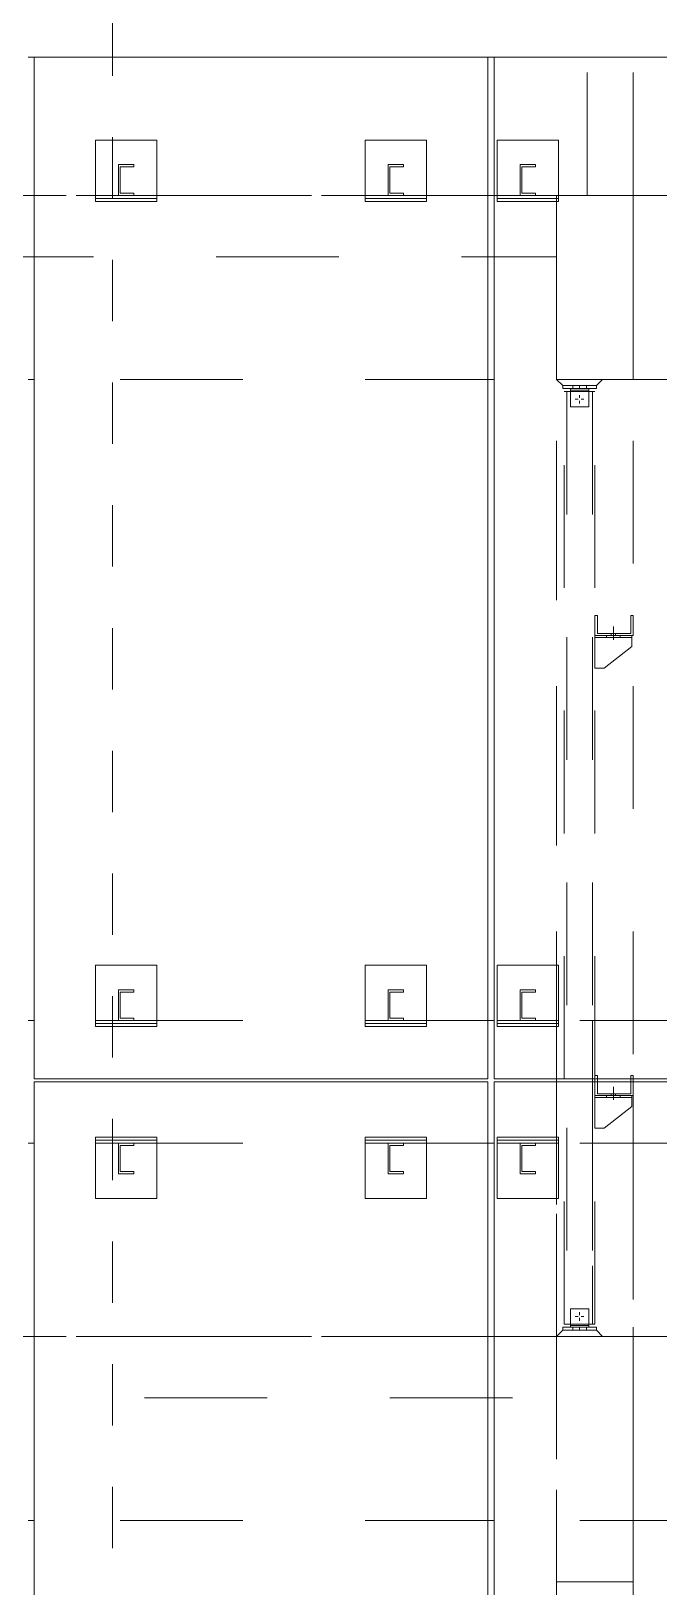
# Model space of a CAD drawing. Header units: millimetres. Extents: x 652937 to 1670132, y 1473552 to 2851037.
# Drawn here: x 663515.56 to 663517.61, y 1524532.7 to 1524537.78 of the extents above; entities that cross this region are included whole.
import ezdxf

# ---------------------------------------------------------------- set-up
doc = ezdxf.new("R2010")
doc.units = ezdxf.units.MM
for name, pattern in [('XKITLINE00', [0]), ('XKITLINE01', [4, 1, -1, 1, -1]), ('XKITLINE02', [4, 2, -2])]:
    doc.linetypes.add(name, pattern=pattern)
for name, color, linetype, lineweight in [('Bolt', 7, 'Continuous', 0), ('Part', 7, 'Continuous', 0), ('S-GRID', 7, 'Continuous', 9)]:
    doc.layers.add(name, color=color, linetype=linetype, lineweight=lineweight)

# ---------------------------------------------------------------- blocks, each defined once
blk = doc.blocks.new('*A24823555')
at = {"layer": 'S-GRID', "color": 7, "linetype": 'XKITLINE01', "lineweight": 0}
blk.add_line((139.952037, 47.972868), (282.742408, 47.972868), dxfattribs=at)
blk = doc.blocks.new('*A24863559')
at = {"layer": 'S-GRID', "color": 7, "linetype": 'XKITLINE01', "lineweight": 0}
blk.add_line((139.952037, 66.572868), (282.742408, 66.572868), dxfattribs=at)
blk = doc.blocks.new('*A25063579')
at = {"layer": 'Part', "color": 7, "linetype": 'XKITLINE02', "lineweight": 0}
for p, q in [((209.787359, 31.472868), (209.787359, 47.972868)), ((209.787359, 47.972868), (209.787361, 47.972868)), ((209.787359, 47.972868), (211.037361, 47.972868)), ((209.787361, 47.972868), (209.787361, 37.222868)), ((211.037359, 47.972868), (211.037359, 31.472868)), ((211.037361, 47.972868), (211.037361, 37.222868)), ((209.787361, 37.122868), (209.787361, 31.472868)), ((211.037361, 37.122868), (211.037361, 31.472868)), ((209.787361, 31.472868), (209.787359, 31.472868)), ((209.787359, 31.472868), (211.037361, 31.472868))]:
    blk.add_line(p, q, dxfattribs=at)
at = {"layer": 'Part', "color": 7, "linetype": 'XKITLINE00', "lineweight": 0}
for p, q in [((209.787361, 37.222868), (209.787361, 37.122868)), ((211.037361, 37.222868), (211.037361, 37.122868))]:
    blk.add_line(p, q, dxfattribs=at)
blk = doc.blocks.new('*A25163589')
at = {"layer": 'S-GRID', "color": 7, "linetype": 'XKITLINE01', "lineweight": 0}
blk.add_line((202.542339, -15.480012), (202.542339, 86.572868), dxfattribs=at)
blk = doc.blocks.new('*A25203593')
at = {"layer": 'Part', "color": 7, "linetype": 'XKITLINE00', "lineweight": 0}
for p, q in [((201.26736, 68.822868), (201.267361, 68.822868)), ((201.267361, 68.822868), (208.667361, 68.822868)), ((201.267361, 68.822868), (201.267361, 52.172868)), ((208.667361, 68.822868), (208.667361, 52.172868)), ((201.267361, 52.172868), (201.26736, 52.172868)), ((201.26736, 52.122868), (201.267361, 52.122868)), ((208.667361, 52.172868), (201.267361, 52.172868)), ((201.267361, 52.122868), (208.667361, 52.122868)), ((201.267361, 52.122868), (201.267361, 37.222868)), ((208.667361, 52.122868), (208.667361, 37.222868))]:
    blk.add_line(p, q, dxfattribs=at)
at = {"layer": 'Part', "color": 7, "linetype": 'XKITLINE02', "lineweight": 0}
for p, q in [((201.267361, 68.822868), (201.26736, 68.822868)), ((201.26736, 68.822868), (201.26736, 52.172868)), ((208.66736, 52.172868), (208.66736, 68.822868)), ((201.267361, 52.172868), (201.26736, 52.172868)), ((201.267361, 52.122868), (201.26736, 52.122868)), ((201.26736, 52.122868), (201.26736, 37.222868)), ((208.66736, 37.222868), (208.66736, 52.122868))]:
    blk.add_line(p, q, dxfattribs=at)
blk = doc.blocks.new('*A25213594')
at = {"layer": 'Part', "color": 7, "linetype": 'XKITLINE00', "lineweight": 0}
for p, q in [((208.76736, 68.822868), (208.767361, 68.822868)), ((208.767361, 68.822868), (216.167361, 68.822868)), ((208.767361, 68.822868), (208.767361, 52.172868)), ((208.767361, 52.172868), (208.76736, 52.172868)), ((208.76736, 52.122868), (208.767361, 52.122868)), ((216.167361, 52.172868), (208.767361, 52.172868)), ((208.767361, 52.122868), (216.167361, 52.122868)), ((208.767361, 52.122868), (208.767361, 37.222868))]:
    blk.add_line(p, q, dxfattribs=at)
at = {"layer": 'Part', "color": 7, "linetype": 'XKITLINE02', "lineweight": 0}
for p, q in [((208.767361, 68.822868), (208.76736, 68.822868)), ((208.76736, 68.822868), (208.76736, 52.172868)), ((208.767361, 52.172868), (208.76736, 52.172868)), ((208.767361, 52.122868), (208.76736, 52.122868)), ((208.76736, 52.122868), (208.76736, 37.222868))]:
    blk.add_line(p, q, dxfattribs=at)
blk = doc.blocks.new('*A28003873')
at = {"layer": 'Part', "color": 7, "linetype": 'XKITLINE00', "lineweight": 0}
for p, q in [((201.267361, 47.972868), (201.167361, 47.972868)), ((208.767361, 47.972868), (208.667361, 47.972868)), ((201.267361, 44.972868), (201.167361, 44.972868)), ((208.767361, 44.972868), (208.667361, 44.972868))]:
    blk.add_line(p, q, dxfattribs=at)
at = {"layer": 'Part', "color": 7, "linetype": 'XKITLINE02', "lineweight": 0}
for p, q in [((208.667361, 47.972868), (201.267361, 47.972868)), ((216.167361, 47.972868), (208.767361, 47.972868)), ((208.667361, 44.972868), (201.267361, 44.972868)), ((216.167361, 44.972868), (208.767361, 44.972868))]:
    blk.add_line(p, q, dxfattribs=at)
blk = doc.blocks.new('*A28023875')
at = {"layer": 'Part', "color": 7, "linetype": 'XKITLINE00', "lineweight": 0}
for p, q in [((201.267361, 53.122868), (201.167361, 53.122868)), ((208.767361, 53.122868), (208.667361, 53.122868)), ((201.267361, 51.122868), (201.167361, 51.122868)), ((208.767361, 51.122868), (208.667361, 51.122868))]:
    blk.add_line(p, q, dxfattribs=at)
at = {"layer": 'Part', "color": 7, "linetype": 'XKITLINE02', "lineweight": 0}
for p, q in [((208.667361, 53.122868), (201.267361, 53.122868)), ((216.167361, 53.122868), (208.767361, 53.122868)), ((208.667361, 51.122868), (201.267361, 51.122868)), ((216.167361, 51.122868), (208.767361, 51.122868))]:
    blk.add_line(p, q, dxfattribs=at)
blk = doc.blocks.new('*A28033876')
at = {"layer": 'Part', "color": 7, "linetype": 'XKITLINE00', "lineweight": 0}
for p, q in [((201.267361, 66.572868), (201.167361, 66.572868)), ((208.767361, 66.572868), (208.667361, 66.572868)), ((201.267361, 63.572868), (201.167361, 63.572868)), ((208.767361, 63.572868), (208.667361, 63.572868))]:
    blk.add_line(p, q, dxfattribs=at)
at = {"layer": 'Part', "color": 7, "linetype": 'XKITLINE02', "lineweight": 0}
for p, q in [((208.667361, 66.572868), (201.267361, 66.572868)), ((216.167361, 66.572868), (208.767361, 66.572868)), ((208.667361, 63.572868), (201.267361, 63.572868)), ((216.167361, 63.572868), (208.767361, 63.572868))]:
    blk.add_line(p, q, dxfattribs=at)
blk = doc.blocks.new('*A28133886')
at = {"layer": 'Part', "color": 7, "linetype": 'XKITLINE02', "lineweight": 0}
for p, q in [((209.78736, 66.572868), (152.23736, 66.572868)), ((209.78736, 65.572868), (209.78736, 66.572868)), ((152.23736, 65.572868), (209.78736, 65.572868))]:
    blk.add_line(p, q, dxfattribs=at)
blk = doc.blocks.new('*A28143887')
at = {"layer": 'Part', "color": 7, "linetype": 'XKITLINE00', "lineweight": 0}
for p, q in [((201.267361, 68.822868), (201.167361, 68.822868)), ((208.767361, 68.822868), (208.667361, 68.822868)), ((201.267361, 66.572868), (201.167361, 66.572868)), ((208.767361, 66.572868), (208.667361, 66.572868))]:
    blk.add_line(p, q, dxfattribs=at)
at = {"layer": 'Part', "color": 7, "linetype": 'XKITLINE02', "lineweight": 0}
for p, q in [((208.667361, 68.822868), (201.267361, 68.822868)), ((211.037341, 68.822868), (208.767361, 68.822868)), ((210.28734, 66.572868), (210.28734, 68.822868)), ((211.037341, 66.572868), (211.037341, 68.822868)), ((208.667361, 66.572868), (201.267361, 66.572868)), ((211.037341, 66.572868), (208.767361, 66.572868))]:
    blk.add_line(p, q, dxfattribs=at)
blk = doc.blocks.new('*A28213894')
at = {"layer": 'Part', "color": 7, "linetype": 'XKITLINE02', "lineweight": 0}
for p, q in [((211.037337, 66.572868), (209.787336, 66.572868)), ((209.787337, 63.572868), (209.787337, 66.572868)), ((211.037337, 63.572868), (211.037337, 66.572868)), ((209.787336, 63.572868), (211.037337, 63.572868))]:
    blk.add_line(p, q, dxfattribs=at)
blk = doc.blocks.new('*A28223895')
at = {"layer": 'Part', "color": 7, "linetype": 'XKITLINE02', "lineweight": 0}
for p, q in [((209.787359, 47.972868), (209.787359, 66.572868)), ((209.787359, 66.572868), (209.787361, 66.572868)), ((209.787359, 66.572868), (211.037361, 66.572868)), ((209.787361, 66.572868), (209.787361, 52.172868)), ((211.037359, 66.572868), (211.037359, 47.972868)), ((211.037361, 66.572868), (211.037361, 52.172868)), ((209.787361, 52.122868), (209.787361, 47.972868)), ((211.037361, 52.122868), (211.037361, 47.972868)), ((209.787361, 47.972868), (209.787359, 47.972868)), ((209.787359, 47.972868), (211.037361, 47.972868))]:
    blk.add_line(p, q, dxfattribs=at)
at = {"layer": 'Part', "color": 7, "linetype": 'XKITLINE00', "lineweight": 0}
for p, q in [((209.787361, 52.172868), (209.787361, 52.122868)), ((211.037361, 52.172868), (211.037361, 52.122868))]:
    blk.add_line(p, q, dxfattribs=at)
blk = doc.blocks.new('*A28443917')
at = {"layer": 'Part', "color": 7, "linetype": 'XKITLINE02', "lineweight": 0}
for p, q in [((203.267392, 54.022868), (202.26739, 54.022868)), ((202.26739, 54.022868), (202.26739, 53.022868)), ((202.267392, 53.022868), (202.267392, 54.022868)), ((203.26739, 53.022868), (203.26739, 54.022868)), ((203.267392, 53.022868), (203.267392, 54.022868)), ((202.26739, 53.022868), (203.267392, 53.022868))]:
    blk.add_line(p, q, dxfattribs=at)
blk = doc.blocks.new('*A28453918')
at = {"layer": 'Part', "color": 7, "linetype": 'XKITLINE02', "lineweight": 0}
for p, q in [((202.892407, 53.622868), (202.642407, 53.622868)), ((202.642407, 53.122868), (202.642407, 53.622868)), ((202.642407, 53.122868), (202.642407, 53.622868)), ((202.892407, 53.585368), (202.667407, 53.585368)), ((202.667407, 53.585368), (202.667407, 53.160368)), ((202.667407, 53.160368), (202.667407, 53.585368)), ((202.892407, 53.585368), (202.892407, 53.622868)), ((202.892407, 53.585368), (202.892407, 53.622868)), ((202.892407, 53.122868), (202.642407, 53.122868)), ((202.667407, 53.160368), (202.892407, 53.160368)), ((202.892407, 53.122868), (202.892407, 53.160368)), ((202.892407, 53.122868), (202.892407, 53.160368))]:
    blk.add_line(p, q, dxfattribs=at)
blk = doc.blocks.new('*A28463919')
at = {"layer": 'Part', "color": 7, "linetype": 'XKITLINE02', "lineweight": 0}
for p, q in [((203.267407, 53.122868), (202.267406, 53.122868)), ((202.267406, 53.122868), (202.267406, 53.072868)), ((202.267406, 53.072868), (203.267407, 53.072868)), ((202.267407, 53.122868), (202.267407, 53.072868)), ((203.267406, 53.122868), (203.267407, 53.122868)), ((203.267406, 53.122868), (203.267406, 53.072868)), ((203.267406, 53.072868), (203.267407, 53.072868)), ((203.267407, 53.072868), (203.267407, 53.122868))]:
    blk.add_line(p, q, dxfattribs=at)
blk = doc.blocks.new('*A28473920')
at = {"layer": 'Part', "color": 7, "linetype": 'XKITLINE02', "lineweight": 0}
for p, q in [((207.667392, 54.022868), (206.66739, 54.022868)), ((206.66739, 54.022868), (206.66739, 53.022868)), ((206.667392, 53.022868), (206.667392, 54.022868)), ((207.66739, 53.022868), (207.66739, 54.022868)), ((207.667392, 53.022868), (207.667392, 54.022868)), ((206.66739, 53.022868), (207.667392, 53.022868))]:
    blk.add_line(p, q, dxfattribs=at)
blk = doc.blocks.new('*A28483921')
at = {"layer": 'Part', "color": 7, "linetype": 'XKITLINE02', "lineweight": 0}
for p, q in [((207.292407, 53.622868), (207.042407, 53.622868)), ((207.042407, 53.122868), (207.042407, 53.622868)), ((207.042407, 53.122868), (207.042407, 53.622868)), ((207.292407, 53.585368), (207.067407, 53.585368)), ((207.067407, 53.585368), (207.067407, 53.160368)), ((207.067407, 53.160368), (207.067407, 53.585368)), ((207.292407, 53.585368), (207.292407, 53.622868)), ((207.292407, 53.585368), (207.292407, 53.622868)), ((207.292407, 53.122868), (207.042407, 53.122868)), ((207.067407, 53.160368), (207.292407, 53.160368)), ((207.292407, 53.122868), (207.292407, 53.160368)), ((207.292407, 53.122868), (207.292407, 53.160368))]:
    blk.add_line(p, q, dxfattribs=at)
blk = doc.blocks.new('*A28493922')
at = {"layer": 'Part', "color": 7, "linetype": 'XKITLINE02', "lineweight": 0}
for p, q in [((207.667407, 53.122868), (206.667406, 53.122868)), ((206.667406, 53.122868), (206.667406, 53.072868)), ((206.667406, 53.072868), (207.667407, 53.072868)), ((206.667407, 53.122868), (206.667407, 53.072868)), ((207.667406, 53.122868), (207.667407, 53.122868)), ((207.667406, 53.122868), (207.667406, 53.072868)), ((207.667406, 53.072868), (207.667407, 53.072868)), ((207.667407, 53.072868), (207.667407, 53.122868))]:
    blk.add_line(p, q, dxfattribs=at)
blk = doc.blocks.new('*A28503923')
at = {"layer": 'Part', "color": 7, "linetype": 'XKITLINE02', "lineweight": 0}
for p, q in [((209.817392, 54.022868), (208.81739, 54.022868)), ((208.81739, 54.022868), (208.81739, 53.022868)), ((208.817392, 53.022868), (208.817392, 54.022868)), ((209.81739, 53.022868), (209.81739, 54.022868)), ((209.817392, 53.022868), (209.817392, 54.022868)), ((208.81739, 53.022868), (209.817392, 53.022868))]:
    blk.add_line(p, q, dxfattribs=at)
blk = doc.blocks.new('*A28513924')
at = {"layer": 'Part', "color": 7, "linetype": 'XKITLINE02', "lineweight": 0}
for p, q in [((209.442407, 53.622868), (209.192407, 53.622868)), ((209.192407, 53.122868), (209.192407, 53.622868)), ((209.192407, 53.122868), (209.192407, 53.622868)), ((209.442407, 53.585368), (209.217407, 53.585368)), ((209.217407, 53.585368), (209.217407, 53.160368)), ((209.217407, 53.160368), (209.217407, 53.585368)), ((209.442407, 53.585368), (209.442407, 53.622868)), ((209.442407, 53.585368), (209.442407, 53.622868)), ((209.442407, 53.122868), (209.192407, 53.122868)), ((209.217407, 53.160368), (209.442407, 53.160368)), ((209.442407, 53.122868), (209.442407, 53.160368)), ((209.442407, 53.122868), (209.442407, 53.160368))]:
    blk.add_line(p, q, dxfattribs=at)
blk = doc.blocks.new('*A28523925')
at = {"layer": 'Part', "color": 7, "linetype": 'XKITLINE02', "lineweight": 0}
for p, q in [((209.817407, 53.122868), (208.817406, 53.122868)), ((208.817406, 53.122868), (208.817406, 53.072868)), ((208.817406, 53.072868), (209.817407, 53.072868)), ((208.817407, 53.122868), (208.817407, 53.072868)), ((209.817406, 53.122868), (209.817407, 53.122868)), ((209.817406, 53.122868), (209.817406, 53.072868)), ((209.817406, 53.072868), (209.817407, 53.072868)), ((209.817407, 53.072868), (209.817407, 53.122868))]:
    blk.add_line(p, q, dxfattribs=at)
blk = doc.blocks.new('*A29894062')
at = {"layer": 'Part', "color": 7, "linetype": 'XKITLINE02', "lineweight": 0}
for p, q in [((209.787338, 47.972868), (187.068397, 47.972868)), ((187.0684, 46.972868), (187.0684, 47.972868)), ((209.787338, 46.972868), (209.787338, 47.972868)), ((187.068397, 46.972868), (209.787338, 46.972868))]:
    blk.add_line(p, q, dxfattribs=at)
blk = doc.blocks.new('*A30074080')
at = {"layer": 'Part', "color": 7, "linetype": 'XKITLINE02', "lineweight": 0}
for p, q in [((203.267392, 51.222868), (202.26739, 51.222868)), ((202.26739, 51.222868), (202.26739, 50.222868)), ((202.267392, 50.222868), (202.267392, 51.222868)), ((203.26739, 50.222868), (203.26739, 51.222868)), ((203.267392, 50.222868), (203.267392, 51.222868)), ((202.26739, 50.222868), (203.267392, 50.222868))]:
    blk.add_line(p, q, dxfattribs=at)
blk = doc.blocks.new('*A30084081')
at = {"layer": 'Part', "color": 7, "linetype": 'XKITLINE02', "lineweight": 0}
for p, q in [((203.267407, 51.172868), (202.267406, 51.172868)), ((202.267406, 51.172868), (202.267406, 51.122868)), ((202.267406, 51.122868), (203.267407, 51.122868)), ((202.267407, 51.172868), (202.267407, 51.122868)), ((203.267406, 51.172868), (203.267407, 51.172868)), ((203.267406, 51.172868), (203.267406, 51.122868)), ((203.267406, 51.122868), (203.267407, 51.122868)), ((203.267407, 51.122868), (203.267407, 51.172868))]:
    blk.add_line(p, q, dxfattribs=at)
blk = doc.blocks.new('*A30094082')
at = {"layer": 'Part', "color": 7, "linetype": 'XKITLINE02', "lineweight": 0}
for p, q in [((202.892407, 51.122868), (202.642407, 51.122868)), ((202.642407, 50.622868), (202.642407, 51.122868)), ((202.642407, 50.622868), (202.642407, 51.122868)), ((202.892407, 51.085368), (202.667407, 51.085368)), ((202.667407, 51.085368), (202.667407, 50.660368)), ((202.667407, 50.660368), (202.667407, 51.085368)), ((202.892407, 51.085368), (202.892407, 51.122868)), ((202.892407, 51.085368), (202.892407, 51.122868)), ((202.892407, 50.622868), (202.642407, 50.622868)), ((202.667407, 50.660368), (202.892407, 50.660368)), ((202.892407, 50.622868), (202.892407, 50.660368)), ((202.892407, 50.622868), (202.892407, 50.660368))]:
    blk.add_line(p, q, dxfattribs=at)
blk = doc.blocks.new('*A30104083')
at = {"layer": 'Part', "color": 7, "linetype": 'XKITLINE02', "lineweight": 0}
for p, q in [((207.667392, 51.222868), (206.66739, 51.222868)), ((206.66739, 51.222868), (206.66739, 50.222868)), ((206.667392, 50.222868), (206.667392, 51.222868)), ((207.66739, 50.222868), (207.66739, 51.222868)), ((207.667392, 50.222868), (207.667392, 51.222868)), ((206.66739, 50.222868), (207.667392, 50.222868))]:
    blk.add_line(p, q, dxfattribs=at)
blk = doc.blocks.new('*A30114084')
at = {"layer": 'Part', "color": 7, "linetype": 'XKITLINE02', "lineweight": 0}
for p, q in [((207.667407, 51.172868), (206.667406, 51.172868)), ((206.667406, 51.172868), (206.667406, 51.122868)), ((206.667406, 51.122868), (207.667407, 51.122868)), ((206.667407, 51.172868), (206.667407, 51.122868)), ((207.667406, 51.172868), (207.667407, 51.172868)), ((207.667406, 51.172868), (207.667406, 51.122868)), ((207.667406, 51.122868), (207.667407, 51.122868)), ((207.667407, 51.122868), (207.667407, 51.172868))]:
    blk.add_line(p, q, dxfattribs=at)
blk = doc.blocks.new('*A30124085')
at = {"layer": 'Part', "color": 7, "linetype": 'XKITLINE02', "lineweight": 0}
for p, q in [((207.292407, 51.122868), (207.042407, 51.122868)), ((207.042407, 50.622868), (207.042407, 51.122868)), ((207.042407, 50.622868), (207.042407, 51.122868)), ((207.292407, 51.085368), (207.067407, 51.085368)), ((207.067407, 51.085368), (207.067407, 50.660368)), ((207.067407, 50.660368), (207.067407, 51.085368)), ((207.292407, 51.085368), (207.292407, 51.122868)), ((207.292407, 51.085368), (207.292407, 51.122868)), ((207.292407, 50.622868), (207.042407, 50.622868)), ((207.067407, 50.660368), (207.292407, 50.660368)), ((207.292407, 50.622868), (207.292407, 50.660368)), ((207.292407, 50.622868), (207.292407, 50.660368))]:
    blk.add_line(p, q, dxfattribs=at)
blk = doc.blocks.new('*A30134086')
at = {"layer": 'Part', "color": 7, "linetype": 'XKITLINE02', "lineweight": 0}
for p, q in [((209.817392, 51.222868), (208.81739, 51.222868)), ((208.81739, 51.222868), (208.81739, 50.222868)), ((208.817392, 50.222868), (208.817392, 51.222868)), ((209.81739, 50.222868), (209.81739, 51.222868)), ((209.817392, 50.222868), (209.817392, 51.222868)), ((208.81739, 50.222868), (209.817392, 50.222868))]:
    blk.add_line(p, q, dxfattribs=at)
blk = doc.blocks.new('*A30144087')
at = {"layer": 'Part', "color": 7, "linetype": 'XKITLINE02', "lineweight": 0}
for p, q in [((209.817407, 51.172868), (208.817406, 51.172868)), ((208.817406, 51.172868), (208.817406, 51.122868)), ((208.817406, 51.122868), (209.817407, 51.122868)), ((208.817407, 51.172868), (208.817407, 51.122868)), ((209.817406, 51.172868), (209.817407, 51.172868)), ((209.817406, 51.172868), (209.817406, 51.122868)), ((209.817406, 51.122868), (209.817407, 51.122868)), ((209.817407, 51.122868), (209.817407, 51.172868))]:
    blk.add_line(p, q, dxfattribs=at)
blk = doc.blocks.new('*A30154088')
at = {"layer": 'Part', "color": 7, "linetype": 'XKITLINE02', "lineweight": 0}
for p, q in [((209.442407, 51.122868), (209.192407, 51.122868)), ((209.192407, 50.622868), (209.192407, 51.122868)), ((209.192407, 50.622868), (209.192407, 51.122868)), ((209.442407, 51.085368), (209.217407, 51.085368)), ((209.217407, 51.085368), (209.217407, 50.660368)), ((209.217407, 50.660368), (209.217407, 51.085368)), ((209.442407, 51.085368), (209.442407, 51.122868)), ((209.442407, 51.085368), (209.442407, 51.122868)), ((209.442407, 50.622868), (209.192407, 50.622868)), ((209.217407, 50.660368), (209.442407, 50.660368)), ((209.442407, 50.622868), (209.442407, 50.660368)), ((209.442407, 50.622868), (209.442407, 50.660368))]:
    blk.add_line(p, q, dxfattribs=at)
blk = doc.blocks.new('*A30234096')
at = {"layer": 'Part', "color": 7, "linetype": 'XKITLINE02', "lineweight": 0}
for p, q in [((210.451948, 59.722868), (210.411916, 59.722868)), ((210.411916, 59.722868), (210.411916, 59.397868)), ((210.451916, 59.427868), (210.451916, 59.722868)), ((211.036948, 59.722868), (210.996916, 59.722868)), ((210.996916, 59.722868), (210.996916, 59.427868)), ((211.036916, 59.397868), (211.036916, 59.722868)), ((210.411916, 59.397868), (211.036948, 59.397868)), ((210.996948, 59.427868), (210.451916, 59.427868))]:
    blk.add_line(p, q, dxfattribs=at)
blk = doc.blocks.new('*A30244097')
at = {"layer": 'Part', "color": 7, "linetype": 'XKITLINE02', "lineweight": 0}
for p, q in [((210.451948, 52.222868), (210.411916, 52.222868)), ((210.411916, 52.222868), (210.411916, 51.897868)), ((210.451916, 51.927868), (210.451916, 52.222868)), ((211.036948, 52.222868), (210.996916, 52.222868)), ((210.996916, 52.222868), (210.996916, 51.927868)), ((211.036916, 51.897868), (211.036916, 52.222868)), ((210.411916, 51.897868), (211.036948, 51.897868)), ((210.996948, 51.927868), (210.451916, 51.927868))]:
    blk.add_line(p, q, dxfattribs=at)
blk = doc.blocks.new('*A30264099')
at = {"layer": 'Part', "color": 7, "linetype": 'XKITLINE02', "lineweight": 0}
for p, q in [((210.372007, 63.372868), (209.912007, 63.372868)), ((209.912007, 48.172868), (209.912007, 63.372868)), ((209.952007, 63.372868), (209.952007, 48.172868)), ((210.412007, 63.372868), (210.372007, 63.372868)), ((210.372007, 63.372868), (210.372007, 48.172868)), ((210.412007, 48.172868), (210.412007, 63.372868)), ((210.372007, 53.122868), (210.372007, 48.172868)), ((210.372007, 48.172868), (209.912007, 48.172868)), ((210.372007, 48.172868), (210.412007, 48.172868))]:
    blk.add_line(p, q, dxfattribs=at)
blk = doc.blocks.new('*A30274100')
at = {"layer": 'Part', "color": 7, "linetype": 'XKITLINE02', "lineweight": 0}
for p, q in [((211.011947, 59.367868), (210.411947, 59.367868)), ((210.411947, 59.367868), (210.411947, 58.867868)), ((210.411947, 58.867868), (210.411947, 59.367868)), ((211.011947, 59.217868), (211.011947, 59.367868)), ((211.011947, 59.217868), (211.011947, 59.367868)), ((210.561947, 58.867868), (211.011947, 59.217868)), ((210.411947, 58.867868), (210.561947, 58.867868))]:
    blk.add_line(p, q, dxfattribs=at)
blk = doc.blocks.new('*A30284101')
at = {"layer": 'Part', "color": 7, "linetype": 'XKITLINE02', "lineweight": 0}
for p, q in [((210.411947, 51.897868), (210.411947, 51.867868)), ((211.011947, 51.897868), (210.411947, 51.897868)), ((210.411947, 51.867868), (211.011947, 51.867868)), ((211.011947, 51.867868), (211.011947, 51.897868))]:
    blk.add_line(p, q, dxfattribs=at)
blk = doc.blocks.new('*A30294102')
at = {"layer": 'Part', "color": 7, "linetype": 'XKITLINE02', "lineweight": 0}
for p, q in [((211.011947, 51.867868), (210.411947, 51.867868)), ((210.411947, 51.867868), (210.411947, 51.367868)), ((210.411947, 51.367868), (210.411947, 51.867868)), ((211.011947, 51.717868), (211.011947, 51.867868)), ((211.011947, 51.717868), (211.011947, 51.867868)), ((210.561947, 51.367868), (211.011947, 51.717868)), ((210.411947, 51.367868), (210.561947, 51.367868))]:
    blk.add_line(p, q, dxfattribs=at)
blk = doc.blocks.new('*A30304103')
at = {"layer": 'Bolt', "color": 7, "linetype": 'XKITLINE02', "lineweight": 0}
for p, q in [((210.711947, 51.828268), (210.711947, 52.042868)), ((210.601947, 51.867868), (210.601947, 51.897868)), ((210.676947, 51.897868), (210.676947, 51.927868)), ((210.746947, 51.897868), (210.746947, 51.927868)), ((210.821947, 51.867868), (210.821947, 51.897868))]:
    blk.add_line(p, q, dxfattribs=at)
blk = doc.blocks.new('*A30314104')
at = {"layer": 'Part', "color": 7, "linetype": 'XKITLINE02', "lineweight": 0}
for p, q in [((210.537008, 63.572868), (209.787007, 63.572868)), ((209.887008, 63.472868), (209.787008, 63.572868)), ((210.437008, 63.472868), (209.887007, 63.472868)), ((210.437007, 63.472868), (210.437008, 63.472868)), ((210.437008, 63.472868), (210.537008, 63.572868))]:
    blk.add_line(p, q, dxfattribs=at)
blk = doc.blocks.new('*A30324105')
at = {"layer": 'Bolt', "color": 7, "linetype": 'XKITLINE00', "lineweight": 0}
for p, q in [((210.092007, 63.247868), (210.138627, 63.247868)), ((210.162007, 63.317868), (210.162007, 63.271248)), ((210.162007, 63.177868), (210.162007, 63.224488)), ((210.232007, 63.247868), (210.185387, 63.247868))]:
    blk.add_line(p, q, dxfattribs=at)
blk = doc.blocks.new('*A30334106')
at = {"layer": 'Part', "color": 7, "linetype": 'XKITLINE02', "lineweight": 0}
for p, q in [((210.437008, 63.472868), (209.887007, 63.472868)), ((210.437008, 63.422868), (209.887007, 63.422868)), ((209.887008, 63.472868), (209.887008, 63.422868)), ((210.437007, 63.422868), (210.437008, 63.422868)), ((210.437008, 63.422868), (210.437008, 63.472868))]:
    blk.add_line(p, q, dxfattribs=at)
blk = doc.blocks.new('*A30344107')
at = {"layer": 'Part', "color": 7, "linetype": 'XKITLINE02', "lineweight": 0}
for p, q in [((210.012007, 63.122868), (210.012007, 63.422868)), ((210.012007, 63.422868), (210.312007, 63.422868)), ((210.312007, 63.422868), (210.312007, 63.122868)), ((210.312007, 63.397868), (210.012007, 63.397868)), ((210.312007, 63.122868), (210.312007, 63.397868)), ((210.012007, 63.122868), (210.312007, 63.122868))]:
    blk.add_line(p, q, dxfattribs=at)
blk = doc.blocks.new('*A30354108')
at = {"layer": 'Bolt', "color": 7, "linetype": 'XKITLINE02', "lineweight": 0}
for p, q in [((210.052007, 63.472868), (210.052007, 63.422868)), ((210.162007, 63.472868), (210.162007, 63.422868)), ((210.272007, 63.472868), (210.272007, 63.422868))]:
    blk.add_line(p, q, dxfattribs=at)
blk = doc.blocks.new('*A30364109')
at = {"layer": 'Part', "color": 7, "linetype": 'XKITLINE02', "lineweight": 0}
for p, q in [((210.411947, 59.397868), (210.411947, 59.367868)), ((211.011947, 59.397868), (210.411947, 59.397868)), ((210.411947, 59.367868), (211.011947, 59.367868)), ((211.011947, 59.367868), (211.011947, 59.397868))]:
    blk.add_line(p, q, dxfattribs=at)
blk = doc.blocks.new('*A30374110')
at = {"layer": 'Bolt', "color": 7, "linetype": 'XKITLINE02', "lineweight": 0}
for p, q in [((210.601947, 59.367868), (210.601947, 59.397868)), ((210.676947, 59.397868), (210.676947, 59.427868)), ((210.711947, 59.328268), (210.711947, 59.542868)), ((210.746947, 59.397868), (210.746947, 59.427868)), ((210.821947, 59.367868), (210.821947, 59.397868))]:
    blk.add_line(p, q, dxfattribs=at)
blk = doc.blocks.new('*A30854158')
at = {"layer": 'Part', "color": 7, "linetype": 'XKITLINE02', "lineweight": 0}
for p, q in [((209.787336, 47.972868), (209.787337, 47.972868)), ((211.037337, 47.972868), (209.787337, 47.972868)), ((209.787337, 47.972868), (209.787337, 43.972868)), ((211.037336, 47.972868), (211.037337, 47.972868)), ((211.037337, 43.972868), (211.037337, 47.972868)), ((209.787336, 43.972868), (209.787337, 43.972868)), ((209.787337, 43.972868), (211.037337, 43.972868)), ((211.037336, 43.972868), (211.037337, 43.972868))]:
    blk.add_line(p, q, dxfattribs=at)
blk = doc.blocks.new('*A30864159')
at = {"layer": 'Part', "color": 7, "linetype": 'XKITLINE02', "lineweight": 0}
for p, q in [((209.787007, 47.972868), (210.537008, 47.972868)), ((209.787008, 47.972868), (209.887008, 48.072868)), ((210.437008, 48.072868), (209.887007, 48.072868)), ((210.537008, 47.972868), (210.437007, 48.072868))]:
    blk.add_line(p, q, dxfattribs=at)
blk = doc.blocks.new('*A30874160')
at = {"layer": 'Bolt', "color": 7, "linetype": 'XKITLINE00', "lineweight": 0}
for p, q in [((210.092007, 48.297868), (210.138627, 48.297868)), ((210.162007, 48.367868), (210.162007, 48.321248)), ((210.162007, 48.227868), (210.162007, 48.274488)), ((210.232007, 48.297868), (210.185387, 48.297868))]:
    blk.add_line(p, q, dxfattribs=at)
blk = doc.blocks.new('*A30884161')
at = {"layer": 'Part', "color": 7, "linetype": 'XKITLINE02', "lineweight": 0}
for p, q in [((210.437008, 48.122868), (209.887007, 48.122868)), ((209.887007, 48.072868), (210.437008, 48.072868)), ((209.887008, 48.072868), (209.887008, 48.122868)), ((210.437008, 48.072868), (210.437008, 48.122868))]:
    blk.add_line(p, q, dxfattribs=at)
blk = doc.blocks.new('*A30894162')
at = {"layer": 'Part', "color": 7, "linetype": 'XKITLINE02', "lineweight": 0}
for p, q in [((210.312007, 48.422868), (210.012007, 48.422868)), ((210.012007, 48.422868), (210.012007, 48.122868)), ((210.312007, 48.422868), (210.312007, 48.122868)), ((210.312007, 48.147868), (210.012007, 48.147868)), ((210.012007, 48.147868), (210.012007, 48.122868)), ((210.312007, 48.122868), (210.012007, 48.122868)), ((210.312007, 48.122868), (210.312007, 48.147868))]:
    blk.add_line(p, q, dxfattribs=at)
blk = doc.blocks.new('*A30904163')
at = {"layer": 'Bolt', "color": 7, "linetype": 'XKITLINE02', "lineweight": 0}
for p, q in [((210.052007, 48.072868), (210.052007, 48.122868)), ((210.162007, 48.072868), (210.162007, 48.122868)), ((210.272007, 48.072868), (210.272007, 48.122868))]:
    blk.add_line(p, q, dxfattribs=at)
blk = doc.blocks.new('*A31124184')
at = {"layer": 'Part', "color": 7, "linetype": 'XKITLINE02', "lineweight": 0}
for p, q in [((203.267407, 66.572868), (202.267406, 66.572868)), ((202.267406, 66.572868), (202.267406, 66.522868)), ((202.267406, 66.522868), (203.267407, 66.522868)), ((202.267407, 66.572868), (202.267407, 66.522868)), ((203.267406, 66.572868), (203.267407, 66.572868)), ((203.267406, 66.572868), (203.267406, 66.522868)), ((203.267406, 66.522868), (203.267407, 66.522868)), ((203.267407, 66.522868), (203.267407, 66.572868))]:
    blk.add_line(p, q, dxfattribs=at)
blk = doc.blocks.new('*A31134185')
at = {"layer": 'Part', "color": 7, "linetype": 'XKITLINE02', "lineweight": 0}
for p, q in [((207.667407, 66.572868), (206.667406, 66.572868)), ((206.667406, 66.572868), (206.667406, 66.522868)), ((206.667406, 66.522868), (207.667407, 66.522868)), ((206.667407, 66.572868), (206.667407, 66.522868)), ((207.667406, 66.572868), (207.667407, 66.572868)), ((207.667406, 66.572868), (207.667406, 66.522868)), ((207.667406, 66.522868), (207.667407, 66.522868)), ((207.667407, 66.522868), (207.667407, 66.572868))]:
    blk.add_line(p, q, dxfattribs=at)
blk = doc.blocks.new('*A31144186')
at = {"layer": 'Part', "color": 7, "linetype": 'XKITLINE02', "lineweight": 0}
for p, q in [((209.817407, 66.572868), (208.817406, 66.572868)), ((208.817406, 66.572868), (208.817406, 66.522868)), ((208.817406, 66.522868), (209.817407, 66.522868)), ((208.817407, 66.572868), (208.817407, 66.522868)), ((209.817406, 66.572868), (209.817407, 66.572868)), ((209.817406, 66.572868), (209.817406, 66.522868)), ((209.817406, 66.522868), (209.817407, 66.522868)), ((209.817407, 66.522868), (209.817407, 66.572868))]:
    blk.add_line(p, q, dxfattribs=at)
blk = doc.blocks.new('*A31234195')
at = {"layer": 'Part', "color": 7, "linetype": 'XKITLINE02', "lineweight": 0}
for p, q in [((202.892407, 67.072868), (202.642406, 67.072868)), ((202.642406, 66.572868), (202.642406, 67.072868)), ((202.642407, 66.572868), (202.642407, 67.072868)), ((202.892407, 67.035368), (202.667406, 67.035368)), ((202.667406, 67.035368), (202.667406, 66.610368)), ((202.667407, 66.610368), (202.667407, 67.035368)), ((202.892406, 67.035368), (202.892406, 67.072868)), ((202.892407, 67.035368), (202.892407, 67.072868)), ((202.892407, 66.572868), (202.642406, 66.572868)), ((202.667406, 66.610368), (202.892407, 66.610368)), ((202.892406, 66.572868), (202.892406, 66.610368)), ((202.892407, 66.572868), (202.892407, 66.610368))]:
    blk.add_line(p, q, dxfattribs=at)
blk = doc.blocks.new('*A31244196')
at = {"layer": 'Part', "color": 7, "linetype": 'XKITLINE02', "lineweight": 0}
for p, q in [((203.267392, 67.472868), (202.26739, 67.472868)), ((202.26739, 67.472868), (202.26739, 66.472868)), ((202.267392, 66.472868), (202.267392, 67.472868)), ((203.26739, 66.472868), (203.26739, 67.472868)), ((203.267392, 66.472868), (203.267392, 67.472868)), ((202.26739, 66.472868), (203.267392, 66.472868))]:
    blk.add_line(p, q, dxfattribs=at)
blk = doc.blocks.new('*A31254197')
at = {"layer": 'Part', "color": 7, "linetype": 'XKITLINE02', "lineweight": 0}
for p, q in [((207.292407, 67.072868), (207.042406, 67.072868)), ((207.042406, 66.572868), (207.042406, 67.072868)), ((207.042407, 66.572868), (207.042407, 67.072868)), ((207.292407, 67.035368), (207.067406, 67.035368)), ((207.067406, 67.035368), (207.067406, 66.610368)), ((207.067407, 66.610368), (207.067407, 67.035368)), ((207.292406, 67.035368), (207.292406, 67.072868)), ((207.292407, 67.035368), (207.292407, 67.072868)), ((207.292407, 66.572868), (207.042406, 66.572868)), ((207.067406, 66.610368), (207.292407, 66.610368)), ((207.292406, 66.572868), (207.292406, 66.610368)), ((207.292407, 66.572868), (207.292407, 66.610368))]:
    blk.add_line(p, q, dxfattribs=at)
blk = doc.blocks.new('*A31264198')
at = {"layer": 'Part', "color": 7, "linetype": 'XKITLINE02', "lineweight": 0}
for p, q in [((207.667392, 67.472868), (206.66739, 67.472868)), ((206.66739, 67.472868), (206.66739, 66.472868)), ((206.667392, 66.472868), (206.667392, 67.472868)), ((207.66739, 66.472868), (207.66739, 67.472868)), ((207.667392, 66.472868), (207.667392, 67.472868)), ((206.66739, 66.472868), (207.667392, 66.472868))]:
    blk.add_line(p, q, dxfattribs=at)
blk = doc.blocks.new('*A31274199')
at = {"layer": 'Part', "color": 7, "linetype": 'XKITLINE02', "lineweight": 0}
for p, q in [((209.442407, 67.072868), (209.192406, 67.072868)), ((209.192406, 66.572868), (209.192406, 67.072868)), ((209.192407, 66.572868), (209.192407, 67.072868)), ((209.442407, 67.035368), (209.217406, 67.035368)), ((209.217406, 67.035368), (209.217406, 66.610368)), ((209.217407, 66.610368), (209.217407, 67.035368)), ((209.442406, 67.035368), (209.442406, 67.072868)), ((209.442407, 67.035368), (209.442407, 67.072868)), ((209.442407, 66.572868), (209.192406, 66.572868)), ((209.217406, 66.610368), (209.442407, 66.610368)), ((209.442406, 66.572868), (209.442406, 66.610368)), ((209.442407, 66.572868), (209.442407, 66.610368))]:
    blk.add_line(p, q, dxfattribs=at)
blk = doc.blocks.new('*A31284200')
at = {"layer": 'Part', "color": 7, "linetype": 'XKITLINE02', "lineweight": 0}
for p, q in [((209.817392, 67.472868), (208.81739, 67.472868)), ((208.81739, 67.472868), (208.81739, 66.472868)), ((208.817392, 66.472868), (208.817392, 67.472868)), ((209.81739, 66.472868), (209.81739, 67.472868)), ((209.817392, 66.472868), (209.817392, 67.472868)), ((208.81739, 66.472868), (209.817392, 66.472868))]:
    blk.add_line(p, q, dxfattribs=at)

msp = doc.modelspace()

# ---------------------------------------------------------------- block references
at = {"color": 7, "lineweight": 0, "xscale": 0.2, "yscale": 0.2, "zscale": 0.2}
for name in ['*A25163589', '*A28143887', '*A25203593', '*A25213594', '*A24863559', '*A31244196', '*A31264198', '*A31284200', '*A31234195', '*A31254197', '*A31274199', '*A28133886', '*A28033876', '*A31124184', '*A31134185', '*A31144186', '*A28213894', '*A28223895', '*A30314104', '*A30334106', '*A30354108', '*A30264099', '*A30344107', '*A30324105', '*A30234096', '*A30364109', '*A30374110', '*A30274100', '*A28443917', '*A28473920', '*A28503923', '*A28453918', '*A28483921', '*A28513924', '*A28023875', '*A28463919', '*A28493922', '*A28523925', '*A30244097', '*A30304103', '*A30284101', '*A30294102', '*A30074080', '*A30084081', '*A30094082', '*A30104083', '*A30114084', '*A30124085', '*A30134086', '*A30144087', '*A30154088', '*A24823555', '*A30894162', '*A30874160', '*A28003873', '*A29894062', '*A30864159', '*A25063579', '*A30854158', '*A30884161', '*A30904163']:
    msp.add_blockref(name, (663475.3182, 1524523.9257), dxfattribs=at)

doc.saveas('drawing.dxf')
